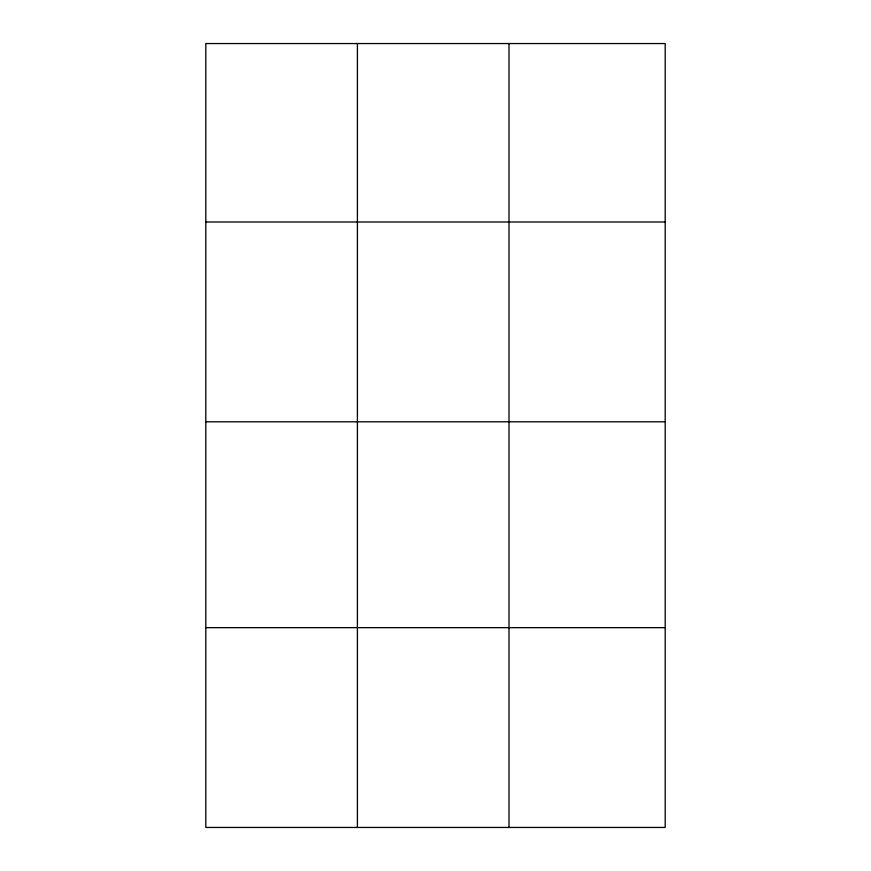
<?xml version="1.0" encoding="UTF-8"?>
<svg xmlns="http://www.w3.org/2000/svg" width="871" height="871" viewBox="0 0 871 871"><rect width="100%" height="100%" fill="white"/><g stroke="black" fill="none" stroke-linecap="round" stroke-linejoin="round"><path stroke-width="1.31" d="M665.194 421.804L665.194 43.55L205.806 43.55L205.806 827.45L665.194 827.45L665.194 421.804L205.806 421.804M205.806 221.996L665.194 221.996M205.806 627.653L665.194 627.653M509.002 43.55L509.002 827.45M357.404 43.55L357.404 827.45"/></g></svg>
